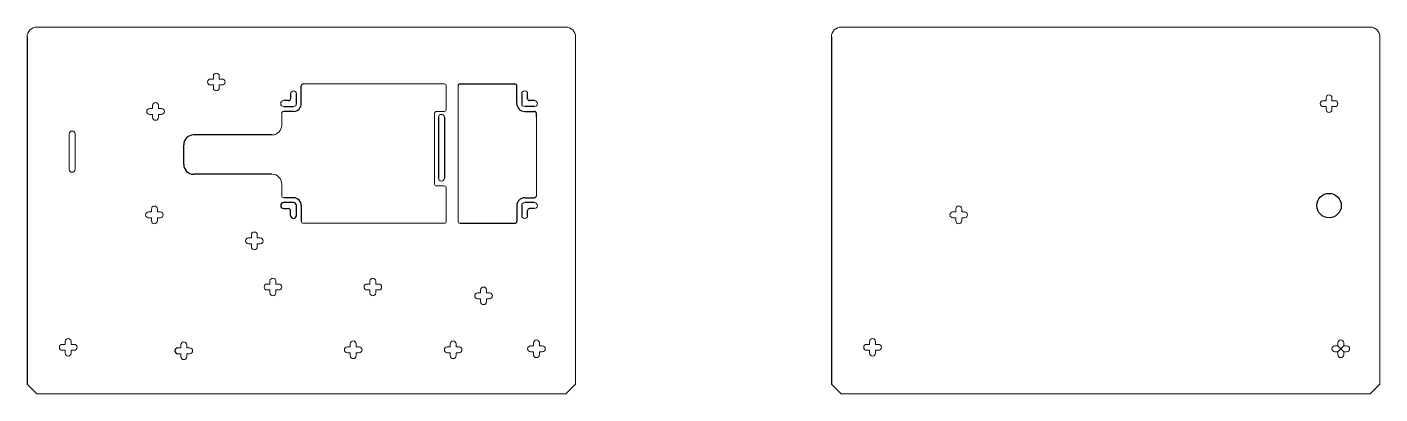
# Model space of a CAD drawing. Header units: millimetres. Extents: x -859 to 4590, y -828 to 650.
# Drawn here: x 3899 to 4590, y -665 to -478 of the extents above; entities that cross this region are included whole.
import ezdxf

# ---------------------------------------------------------------- set-up
doc = ezdxf.new("R2010")
doc.units = ezdxf.units.MM

msp = doc.modelspace()

# ---------------------------------------------------------------- linework, layer by layer
for p, q in [((3899.024, -483.15), (3899.024, -660.15)), ((4309.589, -483.15), (4309.589, -660.15)), ((4120.024, -507.15), (4148.024, -507.15)), ((3979.024, -548.15), (3979.024, -538.15)), ((4024.024, -533.15), (3984.024, -533.15)), ((4024.024, -553.15), (3984.024, -553.15)), ((4120.024, -578.15), (4148.024, -578.15)), ((4571.089, -640.6), (4568.039, -643.65)), ((4568.039, -640.65), (4571.089, -643.7))]:
    msp.add_line(p, q)
at = {"color": 7, "linetype": 'Continuous', "lineweight": 15}
for p, q in [((4174.024, -478.15), (3904.024, -478.15)), ((4179.024, -660.15), (4179.024, -483.15)), ((4584.589, -478.15), (4314.589, -478.15)), ((4589.589, -660.15), (4589.589, -483.15)), ((3904.024, -665.15), (3899.024, -660.15)), ((4174.024, -665.15), (4179.024, -660.15)), ((4314.589, -665.15), (4309.589, -660.15)), ((4584.589, -665.15), (4589.589, -660.15)), ((3904.024, -665.15), (4174.024, -665.15)), ((4314.589, -665.15), (4584.589, -665.15))]:
    msp.add_line(p, q, dxfattribs=at)
at = {"color": 3, "linetype": 'Continuous', "lineweight": 15}
for p, q in [((3994.124, -503.15), (3994.124, -504.6)), ((3997.124, -503.15), (3997.124, -504.6)), ((3992.624, -504.65), (3994.074, -504.65)), ((3994.074, -507.65), (3992.624, -507.65)), ((3994.124, -507.7), (3994.124, -509.15)), ((3997.124, -507.7), (3997.124, -509.15)), ((3998.624, -504.65), (3997.174, -504.65)), ((3998.624, -507.65), (3997.174, -507.65)), ((4113.024, -520.15), (4113.024, -508.15)), ((4119.024, -508.15), (4119.024, -577.15)), ((4560.614, -515.675), (4562.064, -515.675)), ((4562.114, -514.175), (4562.114, -515.625)), ((4565.114, -514.175), (4565.114, -515.625)), ((4566.614, -515.675), (4565.164, -515.675)), ((3961.624, -519.65), (3963.074, -519.65)), ((3963.074, -522.65), (3961.624, -522.65)), ((3963.124, -518.15), (3963.124, -519.6)), ((3963.124, -522.7), (3963.124, -524.15)), ((3966.124, -518.15), (3966.124, -519.6)), ((3966.124, -522.7), (3966.124, -524.15)), ((3967.624, -519.65), (3966.174, -519.65)), ((3967.624, -522.65), (3966.174, -522.65)), ((4029.024, -522.15), (4029.024, -528.15)), ((4107.024, -558.15), (4107.024, -522.15)), ((4108.024, -521.15), (4112.024, -521.15)), ((4159.024, -543.15), (4159.024, -524.15)), ((4560.614, -518.675), (4562.064, -518.675)), ((4562.114, -518.725), (4562.114, -520.175)), ((4565.114, -518.725), (4565.114, -520.175)), ((4565.164, -518.675), (4566.614, -518.675)), ((3920.524, -532.65), (3920.524, -534.1)), ((3920.524, -550.65), (3920.524, -534.1)), ((3923.524, -532.65), (3923.524, -534.1)), ((3923.524, -534.1), (3923.524, -550.65)), ((4159.024, -564.15), (4159.024, -543.15)), ((4029.024, -558.15), (4029.024, -564.15)), ((4112.024, -559.15), (4108.024, -559.15)), ((4113.024, -577.15), (4113.024, -560.15)), ((3962.474, -572.4), (3961.024, -572.4)), ((3962.524, -570.9), (3962.524, -572.35)), ((3965.524, -570.9), (3965.524, -572.35)), ((3967.024, -572.4), (3965.574, -572.4)), ((4373.039, -572.4), (4371.589, -572.4)), ((4373.089, -570.9), (4373.089, -572.35)), ((4376.089, -570.9), (4376.089, -572.35)), ((4377.589, -572.4), (4376.139, -572.4)), ((3962.474, -575.4), (3961.024, -575.4)), ((3962.524, -575.45), (3962.524, -576.9)), ((3965.524, -576.9), (3965.524, -575.45)), ((3967.024, -575.4), (3965.574, -575.4)), ((4040.024, -578.15), (4112.024, -578.15)), ((4373.039, -575.4), (4371.589, -575.4)), ((4373.089, -575.45), (4373.089, -576.9)), ((4376.089, -576.9), (4376.089, -575.45)), ((4377.589, -575.4), (4376.139, -575.4)), ((4013.474, -585.65), (4012.024, -585.65)), ((4013.524, -584.15), (4013.524, -585.6)), ((4016.524, -584.15), (4016.524, -585.6)), ((4018.024, -585.65), (4016.574, -585.65)), ((4013.474, -588.65), (4012.024, -588.65)), ((4013.524, -588.7), (4013.524, -590.15)), ((4016.524, -590.15), (4016.524, -588.7)), ((4018.024, -588.65), (4016.574, -588.65)), ((4023.024, -607.65), (4023.024, -609.1)), ((4026.024, -607.65), (4026.024, -609.1)), ((4074.024, -607.65), (4074.024, -609.1)), ((4077.024, -607.65), (4077.024, -609.1)), ((4021.524, -609.15), (4022.974, -609.15)), ((4021.524, -612.15), (4022.974, -612.15)), ((4023.024, -612.2), (4023.024, -613.65)), ((4026.024, -612.2), (4026.024, -613.65)), ((4027.524, -609.15), (4026.074, -609.15)), ((4026.074, -612.15), (4027.524, -612.15)), ((4072.524, -609.15), (4073.974, -609.15)), ((4072.524, -612.15), (4073.974, -612.15)), ((4074.024, -612.2), (4074.024, -613.65)), ((4077.024, -612.2), (4077.024, -613.65)), ((4078.524, -609.15), (4077.074, -609.15)), ((4077.074, -612.15), (4078.524, -612.15)), ((4129.024, -613.65), (4130.474, -613.65)), ((4130.524, -612.15), (4130.524, -613.6)), ((4133.524, -612.15), (4133.524, -613.6)), ((4135.024, -613.65), (4133.574, -613.65)), ((4129.024, -616.65), (4130.474, -616.65)), ((4130.524, -616.7), (4130.524, -618.15)), ((4133.524, -616.7), (4133.524, -618.15)), ((4133.574, -616.65), (4135.024, -616.65)), ((3918.474, -639.9), (3917.024, -639.9)), ((3918.524, -638.4), (3918.524, -639.85)), ((3921.524, -638.4), (3921.524, -639.85)), ((3923.024, -639.9), (3921.574, -639.9)), ((3977.474, -641.65), (3976.024, -641.65)), ((3977.524, -640.15), (3977.524, -641.6)), ((3980.524, -640.15), (3980.524, -641.6)), ((3982.024, -641.65), (3980.574, -641.65)), ((4062.524, -641.15), (4063.974, -641.15)), ((4064.024, -639.65), (4064.024, -641.1)), ((4067.024, -639.65), (4067.024, -641.1)), ((4068.524, -641.15), (4067.074, -641.15)), ((4113.524, -641.15), (4114.974, -641.15)), ((4115.024, -639.65), (4115.024, -641.1)), ((4118.024, -639.65), (4118.024, -641.1)), ((4119.524, -641.15), (4118.074, -641.15)), ((4156.024, -640.65), (4157.474, -640.65)), ((4157.524, -639.15), (4157.524, -640.6)), ((4160.524, -639.15), (4160.524, -640.6)), ((4162.024, -640.65), (4160.574, -640.65)), ((4329.039, -639.9), (4327.589, -639.9)), ((4329.089, -638.4), (4329.089, -639.85)), ((4332.089, -638.4), (4332.089, -639.85)), ((4333.589, -639.9), (4332.139, -639.9)), ((4566.589, -640.65), (4568.039, -640.65)), ((4568.089, -639.15), (4568.089, -640.6)), ((4571.089, -639.15), (4571.089, -640.6)), ((4572.589, -640.65), (4571.139, -640.65)), ((3918.474, -642.9), (3917.024, -642.9)), ((3918.524, -642.95), (3918.524, -644.4)), ((3921.524, -644.4), (3921.524, -642.95)), ((3923.024, -642.9), (3921.574, -642.9)), ((3977.474, -644.65), (3976.024, -644.65)), ((3977.524, -644.7), (3977.524, -646.15)), ((3980.524, -646.15), (3980.524, -644.7)), ((3982.024, -644.65), (3980.574, -644.65)), ((4062.524, -644.15), (4063.974, -644.15)), ((4064.024, -644.2), (4064.024, -645.65)), ((4067.024, -644.2), (4067.024, -645.65)), ((4067.074, -644.15), (4068.524, -644.15)), ((4113.524, -644.15), (4114.974, -644.15)), ((4115.024, -644.2), (4115.024, -645.65)), ((4118.024, -644.2), (4118.024, -645.65)), ((4118.074, -644.15), (4119.524, -644.15)), ((4156.024, -643.65), (4157.474, -643.65)), ((4157.524, -643.7), (4157.524, -645.15)), ((4160.524, -643.7), (4160.524, -645.15)), ((4160.574, -643.65), (4162.024, -643.65)), ((4329.039, -642.9), (4327.589, -642.9)), ((4329.089, -642.95), (4329.089, -644.4)), ((4332.089, -644.4), (4332.089, -642.95)), ((4333.589, -642.9), (4332.139, -642.9)), ((4566.589, -643.65), (4568.039, -643.65)), ((4568.089, -643.7), (4568.089, -645.15)), ((4571.089, -643.7), (4571.089, -645.15)), ((4571.139, -643.65), (4572.589, -643.65))]:
    msp.add_line(p, q, dxfattribs=at)
at = {"color": 3}
for p, q in [((4039.024, -517.15), (4039.024, -508.15)), ((4149.024, -517.15), (4149.024, -508.15)), ((4032.524, -515.65), (4030.024, -515.65)), ((4033.524, -512.15), (4033.524, -514.65)), ((4036.524, -517.15), (4036.524, -512.15)), ((4151.524, -512.15), (4151.524, -517.15)), ((4154.524, -514.65), (4154.524, -512.15)), ((4158.024, -515.65), (4155.524, -515.65)), ((4030.024, -518.65), (4035.024, -518.65)), ((4035.024, -521.15), (4030.024, -521.15)), ((4109.024, -524.15), (4109.024, -555.15)), ((4112.024, -524.15), (4112.024, -555.15)), ((4158.024, -518.65), (4153.024, -518.65)), ((4153.024, -521.15), (4158.024, -521.15)), ((4159.024, -524.15), (4159.024, -522.15)), ((4035.024, -565.15), (4030.024, -565.15)), ((4153.024, -565.15), (4158.024, -565.15)), ((4035.024, -567.65), (4030.024, -567.65)), ((4030.024, -570.65), (4032.524, -570.65)), ((4033.524, -574.15), (4033.524, -571.65)), ((4036.524, -574.15), (4036.524, -569.15)), ((4039.024, -569.15), (4039.024, -577.15)), ((4149.024, -569.15), (4149.024, -577.15)), ((4151.524, -569.15), (4151.524, -574.15)), ((4158.024, -567.65), (4153.024, -567.65)), ((4154.524, -574.15), (4154.524, -571.65)), ((4158.024, -570.65), (4155.524, -570.65))]:
    msp.add_line(p, q, dxfattribs=at)
at = {"color": 4, "linetype": 'Continuous', "lineweight": 15}
for p, q in [((4112.024, -507.15), (4040.024, -507.15)), ((4119.024, -513.15), (4119.024, -573.15)), ((4107.024, -558.15), (4107.024, -522.15)), ((4108.024, -521.15), (4112.024, -521.15)), ((4159.024, -533.15), (4159.024, -524.15)), ((4112.024, -559.15), (4108.024, -559.15)), ((4159.024, -564.15), (4159.024, -553.15))]:
    msp.add_line(p, q, dxfattribs=at)
at = {"color": 4}
for p, q in [((4032.524, -515.65), (4030.024, -515.65)), ((4033.524, -512.15), (4033.524, -514.65)), ((4036.524, -517.15), (4036.524, -512.15)), ((4149.024, -517.15), (4149.024, -513.15)), ((4151.524, -512.15), (4151.524, -517.15)), ((4154.524, -514.65), (4154.524, -512.15)), ((4158.024, -515.65), (4155.524, -515.65)), ((4030.024, -518.65), (4035.024, -518.65)), ((4035.024, -521.15), (4030.024, -521.15)), ((4109.024, -524.15), (4109.024, -555.15)), ((4112.024, -524.15), (4112.024, -555.15)), ((4158.024, -518.65), (4153.024, -518.65)), ((4153.024, -521.15), (4158.024, -521.15)), ((4159.024, -524.15), (4159.024, -522.15)), ((4035.024, -565.15), (4030.024, -565.15)), ((4153.024, -565.15), (4158.024, -565.15)), ((4035.024, -567.65), (4030.024, -567.65)), ((4030.024, -570.65), (4032.524, -570.65)), ((4033.524, -574.15), (4033.524, -571.65)), ((4036.524, -574.15), (4036.524, -569.15)), ((4149.024, -569.15), (4149.024, -573.15)), ((4151.524, -569.15), (4151.524, -574.15)), ((4158.024, -567.65), (4153.024, -567.65)), ((4154.524, -574.15), (4154.524, -571.65)), ((4158.024, -570.65), (4155.524, -570.65))]:
    msp.add_line(p, q, dxfattribs=at)
msp.add_circle((4563.589, -569.15), 6.25)
at = {"color": 7, "linetype": 'Continuous', "lineweight": 15}
for centre, start, end in [((3904.024, -483.15), 90, 180), ((4174.024, -483.15), 0, 90), ((4314.589, -483.15), 90, 180), ((4584.589, -483.15), 0, 90)]:
    msp.add_arc(centre, 5, start, end, dxfattribs=at)
at = {"color": 3, "linetype": 'Continuous', "lineweight": 15}
for centre, radius, start, end in [((3995.624, -503.15), 1.5, 0, 180), ((3992.624, -506.15), 1.5, 90, 270), ((3994.074, -504.6), 0.05, 270, 0), ((3994.074, -507.7), 0.05, 0, 90), ((3995.624, -509.15), 1.5, 180, 360), ((3997.174, -504.6), 0.05, 180, 270), ((3997.174, -507.7), 0.05, 90, 180), ((3998.624, -506.15), 1.5, 270, 90), ((4035.024, -512.15), 1.5, 0, 180), ((4153.024, -512.15), 1.5, 0, 180), ((3964.624, -518.15), 1.5, 0, 180), ((4030.024, -517.15), 1.5, 90, 270), ((4035.024, -517.15), 1.5, 270, 0), ((4153.024, -517.15), 1.5, 180, 270), ((4158.024, -517.15), 1.5, 270, 90), ((4560.614, -517.175), 1.5, 90, 270), ((4562.064, -515.625), 0.05, 270, 360), ((4563.614, -514.175), 1.5, 0, 180), ((4565.164, -515.625), 0.05, 180, 270), ((4566.614, -517.175), 1.5, 270, 90), ((3961.624, -521.15), 1.5, 90, 270), ((3963.074, -519.6), 0.05, 270, 0), ((3963.074, -522.7), 0.05, 0, 90), ((3964.624, -524.15), 1.5, 180, 360), ((3966.174, -519.6), 0.05, 180, 270), ((3966.174, -522.7), 0.05, 90, 180), ((3967.624, -521.15), 1.5, 270, 90), ((4108.024, -522.15), 1, 90, 180), ((4110.524, -524.15), 1.5, 0, 180), ((4112.024, -520.15), 1, 270, 0), ((4562.064, -518.725), 0.05, 0, 90), ((4563.614, -520.175), 1.5, 180, 0), ((4565.164, -518.725), 0.05, 90, 180), ((3922.024, -532.65), 1.5, 0, 180), ((3922.024, -550.65), 1.5, 180, 0), ((4108.024, -558.15), 1, 180, 270), ((4110.524, -555.15), 1.5, 180, 0), ((4112.024, -560.15), 1, 0, 90), ((3961.024, -573.9), 1.5, 90, 270), ((3962.474, -572.35), 0.05, 270, 0), ((3964.024, -570.9), 1.5, 0, 180), ((3965.574, -572.35), 0.05, 180, 270), ((3967.024, -573.9), 1.5, 270, 90), ((4153.024, -569.15), 1.5, 90, 180), ((4158.024, -569.15), 1.5, 270, 90), ((4371.589, -573.9), 1.5, 90, 270), ((4373.039, -572.35), 0.05, 270, 0), ((4374.589, -570.9), 1.5, 0, 180), ((4376.139, -572.35), 0.05, 180, 270), ((4377.589, -573.9), 1.5, 270, 90), ((3962.474, -575.45), 0.05, 0, 90), ((3964.024, -576.9), 1.5, 180, 0), ((3965.574, -575.45), 0.05, 90, 180), ((4112.024, -577.15), 1, 270, 0), ((4153.024, -574.15), 1.5, 180, 360), ((4373.039, -575.45), 0.05, 0, 90), ((4374.589, -576.9), 1.5, 180, 0), ((4376.139, -575.45), 0.05, 90, 180), ((4012.024, -587.15), 1.5, 90, 270), ((4013.474, -585.6), 0.05, 270, 0), ((4015.024, -584.15), 1.5, 0, 180), ((4016.574, -585.6), 0.05, 180, 270), ((4018.024, -587.15), 1.5, 270, 90), ((4013.474, -588.7), 0.05, 0, 90), ((4015.024, -590.15), 1.5, 180, 0), ((4016.574, -588.7), 0.05, 90, 180), ((4024.524, -607.65), 1.5, 0, 180), ((4075.524, -607.65), 1.5, 0, 180), ((4021.524, -610.65), 1.5, 90, 270), ((4022.974, -609.1), 0.05, 270, 360), ((4022.974, -612.2), 0.05, 0, 90), ((4024.524, -613.65), 1.5, 180, 0), ((4026.074, -609.1), 0.05, 180, 270), ((4026.074, -612.2), 0.05, 90, 180), ((4027.524, -610.65), 1.5, 270, 90), ((4072.524, -610.65), 1.5, 90, 270), ((4073.974, -609.1), 0.05, 270, 360), ((4073.974, -612.2), 0.05, 0, 90), ((4075.524, -613.65), 1.5, 180, 0), ((4077.074, -609.1), 0.05, 180, 270), ((4077.074, -612.2), 0.05, 90, 180), ((4078.524, -610.65), 1.5, 270, 90), ((4129.024, -615.15), 1.5, 90, 270), ((4130.474, -613.6), 0.05, 270, 360), ((4132.024, -612.15), 1.5, 0, 180), ((4133.574, -613.6), 0.05, 180, 270), ((4135.024, -615.15), 1.5, 270, 90), ((4130.474, -616.7), 0.05, 0, 90), ((4132.024, -618.15), 1.5, 180, 0), ((4133.574, -616.7), 0.05, 90, 180), ((3917.024, -641.4), 1.5, 90, 270), ((3918.474, -639.85), 0.05, 270, 0), ((3920.024, -638.4), 1.5, 0, 180), ((3921.574, -639.85), 0.05, 180, 270), ((3923.024, -641.4), 1.5, 270, 90), ((3977.474, -641.6), 0.05, 270, 0), ((3979.024, -640.15), 1.5, 0, 180), ((3980.574, -641.6), 0.05, 180, 270), ((3982.024, -643.15), 1.5, 270, 90), ((4062.524, -642.65), 1.5, 90, 270), ((4063.974, -641.1), 0.05, 270, 360), ((4065.524, -639.65), 1.5, 0, 180), ((4067.074, -641.1), 0.05, 180, 270), ((4068.524, -642.65), 1.5, 270, 90), ((4113.524, -642.65), 1.5, 90, 270), ((4114.974, -641.1), 0.05, 270, 360), ((4116.524, -639.65), 1.5, 0, 180), ((4118.074, -641.1), 0.05, 180, 270), ((4119.524, -642.65), 1.5, 270, 90), ((4156.024, -642.15), 1.5, 90, 270), ((4157.474, -640.6), 0.05, 270, 360), ((4159.024, -639.15), 1.5, 0, 180), ((4160.574, -640.6), 0.05, 180, 270), ((4162.024, -642.15), 1.5, 270, 90), ((4327.589, -641.4), 1.5, 90, 270), ((4329.039, -639.85), 0.05, 270, 0), ((4330.589, -638.4), 1.5, 0, 180), ((4332.139, -639.85), 0.05, 180, 270), ((4333.589, -641.4), 1.5, 270, 90), ((4566.589, -642.15), 1.5, 90, 270), ((4568.039, -640.6), 0.05, 270, 360), ((4569.589, -639.15), 1.5, 0, 180), ((4571.139, -640.6), 0.05, 180, 270), ((4572.589, -642.15), 1.5, 270, 90), ((3918.474, -642.95), 0.05, 0, 90), ((3920.024, -644.4), 1.5, 180, 0), ((3921.574, -642.95), 0.05, 90, 180), ((3977.474, -644.7), 0.05, 0, 90), ((3979.024, -646.15), 1.5, 180, 0), ((3980.574, -644.7), 0.05, 90, 180), ((4063.974, -644.2), 0.05, 0, 90), ((4065.524, -645.65), 1.5, 180, 0), ((4067.074, -644.2), 0.05, 90, 180), ((4114.974, -644.2), 0.05, 0, 90), ((4116.524, -645.65), 1.5, 180, 0), ((4118.074, -644.2), 0.05, 90, 180), ((4157.474, -643.7), 0.05, 0, 90), ((4159.024, -645.15), 1.5, 180, 0), ((4160.574, -643.7), 0.05, 90, 180), ((4329.039, -642.95), 0.05, 0, 90), ((4330.589, -644.4), 1.5, 180, 0), ((4332.139, -642.95), 0.05, 90, 180), ((4568.039, -643.7), 0.05, 0, 90), ((4569.589, -645.15), 1.5, 180, 0), ((4571.139, -643.7), 0.05, 90, 180)]:
    msp.add_arc(centre, radius, start, end, dxfattribs=at)
at = {"color": 4, "linetype": 'Continuous', "lineweight": 15}
for centre, radius, start, end in [((4035.024, -512.15), 1.5, 0, 180), ((4153.024, -512.15), 1.5, 0, 180), ((4030.024, -517.15), 1.5, 90, 270), ((4035.024, -517.15), 1.5, 270, 0), ((4153.024, -517.15), 1.5, 180, 270), ((4158.024, -517.15), 1.5, 270, 90), ((4108.024, -522.15), 1, 90, 180), ((4110.524, -524.15), 1.5, 0, 180), ((4112.024, -520.15), 1, 270, 0), ((4108.024, -558.15), 1, 180, 270), ((4110.524, -555.15), 1.5, 180, 0), ((4112.024, -560.15), 1, 0, 90), ((4153.024, -569.15), 1.5, 90, 180), ((4158.024, -569.15), 1.5, 270, 90), ((4153.024, -574.15), 1.5, 180, 360)]:
    msp.add_arc(centre, radius, start, end, dxfattribs=at)
for centre, radius, start, end in [((4040.024, -508.15), 1, 90, 180), ((4120.024, -508.15), 1, 90, 180), ((4148.024, -508.15), 1, 0, 90), ((3984.024, -538.15), 5, 90, 180), ((3984.024, -548.15), 5, 180, 270), ((4148.024, -577.15), 1, 270, 0)]:
    msp.add_arc(centre, radius, start, end)
at = {"linetype": 'Continuous', "lineweight": 15}
msp.add_arc((4112.024, -508.15), 1, 0, 90, dxfattribs=at)
at = {"color": 4}
for centre, radius, start, end in [((4032.524, -514.65), 1, 270, 0), ((4035.024, -517.15), 4, 270, 0), ((4153.024, -517.15), 4, 180, 270), ((4155.524, -514.65), 1, 180, 270), ((4158.024, -522.15), 1, 0, 90), ((4035.024, -569.15), 4, 0, 90), ((4153.024, -569.15), 4, 90, 180), ((4158.024, -564.15), 1, 270, 0), ((4030.024, -569.15), 1.5, 90, 270), ((4032.524, -571.65), 1, 0, 90), ((4035.024, -569.15), 1.5, 0, 90), ((4155.524, -571.65), 1, 90, 180), ((4035.024, -574.15), 1.5, 180, 0)]:
    msp.add_arc(centre, radius, start, end, dxfattribs=at)
at = {"color": 3}
for centre, radius, start, end in [((4032.524, -514.65), 1, 270, 0), ((4035.024, -517.15), 4, 270, 0), ((4153.024, -517.15), 4, 180, 270), ((4155.524, -514.65), 1, 180, 270), ((4158.024, -522.15), 1, 0, 90), ((4035.024, -569.15), 4, 0, 90), ((4153.024, -569.15), 4, 90, 180), ((4158.024, -564.15), 1, 270, 0), ((4030.024, -569.15), 1.5, 90, 270), ((4032.524, -571.65), 1, 0, 90), ((4035.024, -569.15), 1.5, 0, 90), ((4155.524, -571.65), 1, 90, 180), ((4035.024, -574.15), 1.5, 180, 0)]:
    msp.add_arc(centre, radius, start, end, dxfattribs=at)
at = {"color": 4, "lineweight": 15}
for centre, start, end in [((4030.024, -522.15), 90, 180), ((4030.024, -564.15), 180, 270)]:
    msp.add_arc(centre, 1, start, end, dxfattribs=at)
at = {"color": 3, "lineweight": 15}
for centre, start, end in [((4030.024, -522.15), 90, 180), ((4030.024, -564.15), 180, 270), ((4040.024, -577.15), 180, 270)]:
    msp.add_arc(centre, 1, start, end, dxfattribs=at)
at = {"lineweight": 15}
for centre, radius, start, end in [((4024.024, -528.15), 5, 270, 0), ((4024.024, -558.15), 5, 0, 90), ((4120.024, -577.15), 1, 180, 270)]:
    msp.add_arc(centre, radius, start, end, dxfattribs=at)
at = {"color": 2}
msp.add_arc((3976.024, -643.15), 1.5, 90, 270, dxfattribs=at)

doc.saveas('drawing.dxf')
